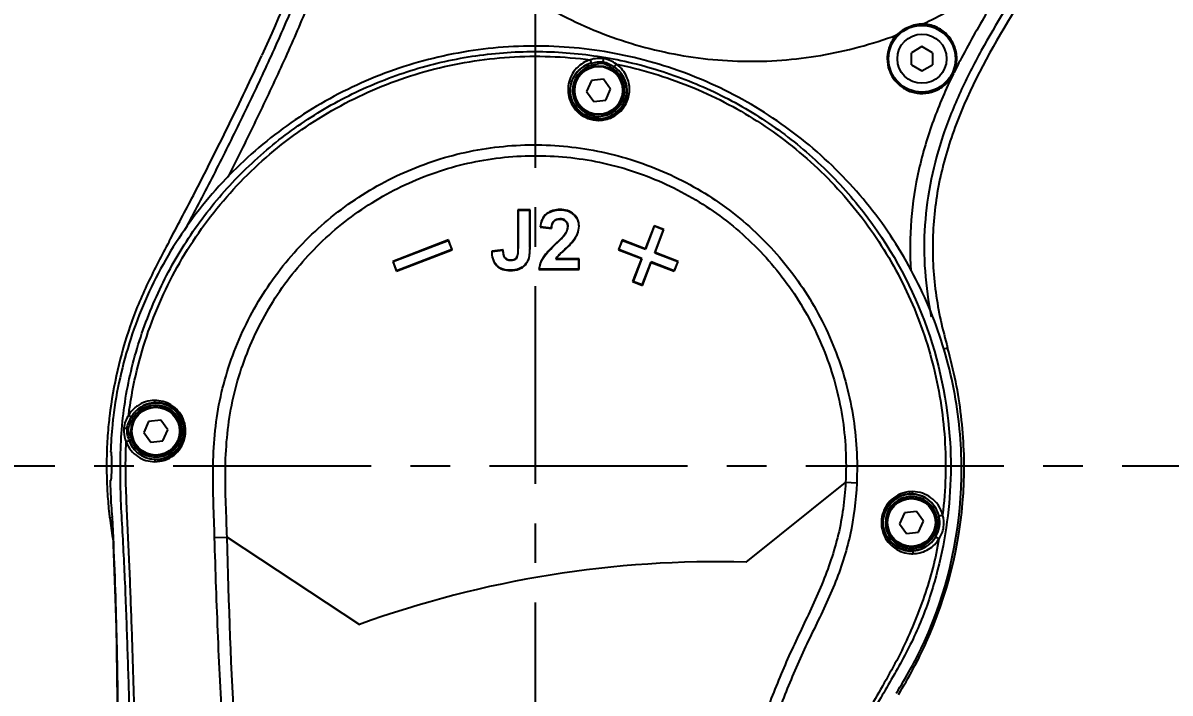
# Model space of a CAD drawing. Header units: millimetres. Extents: x 5828 to 6704, y 123 to 421.
# Drawn here: x 6599.67 to 6610.55, y 336.09 to 342.45 of the extents above; entities that cross this region are included whole.
import ezdxf

# ---------------------------------------------------------------- set-up
doc = ezdxf.new("R2010")
doc.units = ezdxf.units.MM
doc.linetypes.add('CENTER', pattern=[0.6, 0.375, -0.075, 0.075, -0.075])
for name, color, linetype in [('中心线', 7, 'Continuous'), ('外形图', 7, 'Continuous'), ('尺寸标注', 7, 'Continuous'), ('运动范围', 7, 'Continuous')]:
    doc.layers.add(name, color=color, linetype=linetype)
doc.styles.add('微软雅黑', font='msyh.ttc', dxfattribs={"height": 1.5})
doc.dimstyles.new('尺寸标注_1_15比例', dxfattribs={"dimtxt": 1.5, "dimasz": 1.25, "dimexe": 0.5, "dimexo": 0.4, "dimgap": 0.5, "dimtad": 1, "dimdec": 1, "dimlfac": 15, "dimdsep": 46, "dimtxsty": '微软雅黑', "dimcen": 0.09, "dimadec": 0, "dimazin": 0, "dimtp": 0.01, "dimtm": 0.01, "dimtfac": 1, "dimtdec": 1, "dimtofl": 0, "dimtmove": 0, "dimatfit": 3, "dimfxl": 1, "dimtolj": 1, "dimarcsym": 0})

# ---------------------------------------------------------------- blocks, each defined once
blk = doc.blocks.new('*D957')
at = {"layer": 'Defpoints', "color": 0}
for p in [(6604.527, 374.621), (6612.86, 316.241), (6654.467, 316.241)]:
    blk.add_point(p, dxfattribs=at)
at = {"layer": '尺寸标注', "color": 0, "lineweight": -2}
for p, q in [((6604.927, 374.621), (6654.967, 374.621)), ((6654.467, 373.371), (6654.467, 317.491)), ((6613.26, 316.241), (6654.967, 316.241))]:
    blk.add_line(p, q, dxfattribs=at)
at = {"layer": '尺寸标注', "color": 0}
for points in [[(6654.675, 373.371), (6654.259, 373.371), (6654.467, 374.621)], [(6654.259, 317.491), (6654.675, 317.491), (6654.467, 316.241)]]:
    blk.add_solid(points, dxfattribs=at)
at = {"layer": '尺寸标注', "color": 0, "insert": (6653.191, 345.431), "char_height": 1.5, "attachment_point": 5, "rotation": 90, "style": '微软雅黑'}
blk.add_mtext('\\A1;875.7', dxfattribs=at)
blk = doc.blocks.new('*D960')
at = {"layer": 'Defpoints', "color": 0}
for p in [(6596.477, 338.241), (6604.527, 314.074), (6604.527, 305.242)]:
    blk.add_point(p, dxfattribs=at)
at = {"layer": '尺寸标注', "color": 0, "lineweight": -2}
for p, q in [((6596.477, 337.841), (6596.477, 304.742)), ((6604.527, 313.674), (6604.527, 304.742)), ((6597.727, 305.242), (6603.277, 305.242))]:
    blk.add_line(p, q, dxfattribs=at)
at = {"layer": '尺寸标注', "color": 0}
for points in [[(6597.727, 305.45), (6597.727, 305.034), (6596.477, 305.242)], [(6603.277, 305.034), (6603.277, 305.45), (6604.527, 305.242)]]:
    blk.add_solid(points, dxfattribs=at)
at = {"layer": '尺寸标注', "color": 0, "insert": (6600.502, 306.521), "char_height": 1.5, "attachment_point": 5, "style": '微软雅黑'}
blk.add_mtext('\\A1;120.8', dxfattribs=at)
blk = doc.blocks.new('*D961')
at = {"layer": 'Defpoints', "color": 0}
for p in [(6626.715, 338.241), (6604.527, 314.074), (6604.527, 305.242)]:
    blk.add_point(p, dxfattribs=at)
at = {"layer": '尺寸标注', "color": 0, "lineweight": -2}
for p, q in [((6626.715, 337.841), (6626.715, 304.742)), ((6604.527, 313.674), (6604.527, 304.742)), ((6625.465, 305.242), (6605.777, 305.242))]:
    blk.add_line(p, q, dxfattribs=at)
at = {"layer": '尺寸标注', "color": 0}
for points in [[(6605.777, 305.45), (6605.777, 305.034), (6604.527, 305.242)], [(6625.465, 305.034), (6625.465, 305.45), (6626.715, 305.242)]]:
    blk.add_solid(points, dxfattribs=at)
at = {"layer": '尺寸标注', "color": 0, "insert": (6615.621, 306.517), "char_height": 1.5, "attachment_point": 5, "style": '微软雅黑'}
blk.add_mtext('\\A1;332.8', dxfattribs=at)
blk = doc.blocks.new('*D962')
at = {"layer": 'Defpoints', "color": 0}
for p in [(6640.907, 338.241), (6604.527, 314.074), (6640.907, 296.157)]:
    blk.add_point(p, dxfattribs=at)
at = {"layer": '尺寸标注', "color": 0, "lineweight": -2}
for p, q in [((6640.907, 337.841), (6640.907, 295.657)), ((6604.527, 313.674), (6604.527, 295.657)), ((6605.777, 296.157), (6639.657, 296.157))]:
    blk.add_line(p, q, dxfattribs=at)
at = {"layer": '尺寸标注', "color": 0}
for points in [[(6605.777, 296.365), (6605.777, 295.948), (6604.527, 296.157)], [(6639.657, 295.948), (6639.657, 296.365), (6640.907, 296.157)]]:
    blk.add_solid(points, dxfattribs=at)
at = {"layer": '尺寸标注', "color": 0, "insert": (6622.717, 297.42), "char_height": 1.5, "attachment_point": 5, "style": '微软雅黑'}
blk.add_mtext('\\A1;545.7', dxfattribs=at)
blk = doc.blocks.new('*D963')
at = {"layer": 'Defpoints', "color": 0}
for p in [(6568.147, 338.241), (6604.527, 314.074), (6604.527, 296.157)]:
    blk.add_point(p, dxfattribs=at)
at = {"layer": '尺寸标注', "color": 0, "lineweight": -2}
for p, q in [((6568.147, 337.841), (6568.147, 295.657)), ((6604.527, 313.674), (6604.527, 295.657)), ((6569.397, 296.157), (6603.277, 296.157))]:
    blk.add_line(p, q, dxfattribs=at)
at = {"layer": '尺寸标注', "color": 0}
for points in [[(6569.397, 296.365), (6569.397, 295.948), (6568.147, 296.157)], [(6603.277, 295.948), (6603.277, 296.365), (6604.527, 296.157)]]:
    blk.add_solid(points, dxfattribs=at)
at = {"layer": '尺寸标注', "color": 0, "insert": (6586.337, 297.42), "char_height": 1.5, "attachment_point": 5, "style": '微软雅黑'}
blk.add_mtext('\\A1;545.7', dxfattribs=at)

msp = doc.modelspace()

# ---------------------------------------------------------------- linework, layer by layer
at = {"layer": '中心线', "linetype": 'CENTER', "ltscale": 5}
for p, q in [((6604.5266, 314.0742), (6604.5266, 362.7169)), ((6611.9682, 338.2413), (6598.6704, 338.2413))]:
    msp.add_line(p, q, dxfattribs=at)
at = {"layer": '外形图'}
for p, q in [((6608.1933, 342.2226), (6608.094, 342.1653)), ((6608.094, 342.0506), (6608.094, 342.1653)), ((6608.2926, 342.1653), (6608.1933, 342.2226)), ((6608.2926, 342.1653), (6608.2926, 342.0506)), ((6605.0519, 342.0644), (6605.0607, 342.0667)), ((6605.0666, 342.0476), (6605.0618, 342.067)), ((6605.167, 342.0658), (6605.1686, 342.0784)), ((6605.2731, 342.0312), (6605.2668, 342.0236)), ((6605.2731, 342.0312), (6605.2736, 342.0309)), ((6605.2736, 342.0309), (6605.2808, 342.0261)), ((6608.094, 342.0506), (6608.1933, 341.9933)), ((6608.1933, 341.9933), (6608.2926, 342.0506)), ((6605.2668, 342.0236), (6605.2613, 342.0151)), ((6605.0592, 341.9007), (6605.0126, 341.796)), ((6605.1733, 341.9127), (6605.0592, 341.9007)), ((6605.2407, 341.82), (6605.1733, 341.9127)), ((6605.194, 341.7152), (6605.2407, 341.82)), ((6605.0126, 341.796), (6605.08, 341.7032)), ((6605.08, 341.7032), (6605.194, 341.7152)), ((6604.4759, 340.6746), (6604.3619, 340.6746)), ((6604.3619, 340.6746), (6604.3619, 340.3086)), ((6604.3648, 340.6717), (6604.473, 340.6717)), ((6604.3648, 340.6717), (6604.3648, 340.3086)), ((6604.473, 340.3159), (6604.473, 340.6717)), ((6604.4759, 340.3159), (6604.4759, 340.6746)), ((6604.5725, 340.5092), (6604.6807, 340.4984)), ((6604.678, 340.5016), (6604.5757, 340.5118)), ((6605.6523, 340.5228), (6605.5687, 340.3049)), ((6605.654, 340.519), (6605.5704, 340.3012)), ((6605.654, 340.519), (6605.6523, 340.5228)), ((6605.7457, 340.4869), (6605.6523, 340.5228)), ((6605.7419, 340.4852), (6605.654, 340.519)), ((6605.6583, 340.2674), (6605.7419, 340.4852)), ((6605.6621, 340.2691), (6605.7457, 340.4869)), ((6603.7024, 340.3885), (6603.1734, 340.1855)), ((6603.1771, 340.1838), (6603.7007, 340.3848)), ((6603.2092, 340.0921), (6603.7382, 340.2952)), ((6603.7345, 340.2969), (6603.2109, 340.0959)), ((6603.7007, 340.3848), (6603.7024, 340.3885)), ((6603.7007, 340.3848), (6603.7345, 340.2969)), ((6603.7382, 340.2952), (6603.7024, 340.3885)), ((6603.7345, 340.2969), (6603.7382, 340.2952)), ((6604.2212, 340.2954), (6604.1133, 340.2831)), ((6604.1162, 340.2805), (6604.2184, 340.2922)), ((6604.3648, 340.3086), (6604.3619, 340.3086)), ((6605.315, 340.2952), (6605.5329, 340.2116)), ((6605.3509, 340.3885), (6605.3151, 340.2952)), ((6605.3188, 340.2969), (6605.3526, 340.3848)), ((6605.5367, 340.2132), (6605.3188, 340.2969)), ((6605.5687, 340.3049), (6605.3509, 340.3885)), ((6605.3526, 340.3848), (6605.5704, 340.3012)), ((6605.5704, 340.3012), (6605.5687, 340.3049)), ((6603.1771, 340.1838), (6603.1734, 340.1855)), ((6603.1734, 340.1855), (6603.2092, 340.0921)), ((6603.2109, 340.0959), (6603.1771, 340.1838)), ((6604.1162, 340.2805), (6604.1133, 340.2831)), ((6604.2327, 340.2249), (6604.2352, 340.2265)), ((6604.2919, 340.1932), (6604.2919, 340.1961)), ((6604.3482, 340.2161), (6604.3459, 340.2178)), ((6604.7199, 340.2059), (6604.9376, 340.2059)), ((6604.9405, 340.2089), (6604.7248, 340.2089)), ((6604.9376, 340.2059), (6604.9405, 340.2089)), ((6604.9376, 340.1109), (6604.9376, 340.2059)), ((6604.9405, 340.108), (6604.9405, 340.2089)), ((6605.5329, 340.2116), (6605.4493, 339.9937)), ((6605.5367, 340.2132), (6605.453, 339.9954)), ((6605.5367, 340.2132), (6605.5329, 340.2116)), ((6605.6583, 340.2674), (6605.6621, 340.2691)), ((6605.6583, 340.2674), (6605.8762, 340.1838)), ((6605.8799, 340.1855), (6605.6621, 340.2691)), ((6605.8762, 340.1838), (6605.8424, 340.0959)), ((6605.8441, 340.0921), (6605.8799, 340.1855)), ((6603.2109, 340.0959), (6603.2092, 340.0921)), ((6604.161, 340.1471), (6604.1589, 340.1451)), ((6604.288, 340.1012), (6604.288, 340.0983)), ((6604.5598, 340.108), (6604.9405, 340.108)), ((6604.9376, 340.1109), (6604.563, 340.1109)), ((6604.9376, 340.1109), (6604.9405, 340.108)), ((6605.5409, 339.9617), (6605.6246, 340.1795)), ((6605.5426, 339.9579), (6605.6262, 340.1757)), ((6605.6246, 340.1795), (6605.6262, 340.1757)), ((6605.8424, 340.0959), (6605.6246, 340.1795)), ((6605.6262, 340.1757), (6605.8441, 340.0921)), ((6605.453, 339.9954), (6605.4493, 339.9937)), ((6605.4493, 339.9937), (6605.5426, 339.9579)), ((6605.5409, 339.9617), (6605.453, 339.9954)), ((6608.4364, 339.3624), (6608.3982, 339.3519)), ((6600.7154, 338.7027), (6600.6983, 338.7131)), ((6600.8592, 338.6674), (6600.8126, 338.5626)), ((6600.9733, 338.6794), (6600.8592, 338.6674)), ((6601.0407, 338.5866), (6600.9733, 338.6794)), ((6600.668, 338.5979), (6600.6547, 338.5991)), ((6600.8126, 338.5626), (6600.88, 338.4699)), ((6600.994, 338.4819), (6601.0407, 338.5866)), ((6600.6958, 338.4866), (6600.6772, 338.4795)), ((6600.88, 338.4699), (6600.994, 338.4819)), ((6600.5046, 338.3746), (6600.4969, 338.3746)), ((6600.4944, 338.108), (6600.5026, 338.108)), ((6606.5266, 337.3318), (6607.4683, 338.0866)), ((6607.574, 338.0807), (6607.4683, 338.0864)), ((6608.0259, 337.8007), (6607.9793, 337.696)), ((6608.1399, 337.8127), (6608.0259, 337.8007)), ((6608.2073, 337.72), (6608.1399, 337.8127)), ((6600.4889, 337.7575), (6600.4899, 337.7496)), ((6600.4902, 337.7576), (6600.4914, 337.7498)), ((6600.5132, 337.7541), (6600.5132, 337.7545)), ((6600.5133, 337.7532), (6600.5132, 337.7541)), ((6607.9793, 337.696), (6608.0467, 337.6032)), ((6608.1607, 337.6152), (6608.2073, 337.72)), ((6608.3351, 337.7585), (6608.3547, 337.7626)), ((6608.0467, 337.6032), (6608.1607, 337.6152)), ((6608.3275, 337.5798), (6608.31, 337.5894)), ((6601.4849, 337.5645), (6601.6026, 337.5673)), ((6601.6026, 337.5672), (6602.86, 336.7416)), ((6600.5417, 336.9875), (6600.5515, 336.7098)), ((6600.5503, 336.7547), (6600.5514, 336.7208)), ((6600.5509, 336.7548), (6600.5517, 336.7208))]:
    msp.add_line(p, q, dxfattribs=at)
msp.add_lwpolyline([(6600.5132, 337.7547), (6600.5513, 336.7302), (6600.5672, 335.5578), (6600.5613, 334.3094)], dxfattribs=at)
for centre, radius in [((6608.1933, 342.108), 0.3167), ((6608.1933, 342.108), 0.2333), ((6605.1266, 341.808), 0.2333), ((6605.1266, 341.808), 0.2267), ((6600.9266, 338.5746), 0.2333), ((6600.9266, 338.5746), 0.2267), ((6608.0933, 337.708), 0.2333), ((6608.0933, 337.708), 0.2267)]:
    msp.add_circle(centre, radius, dxfattribs=at)
for centre, radius, start, end in [((6608.195, 342.1068), 0.3317, 136.89398, 151.19252), ((6605.1266, 341.808), 0.247, 104.05739, 56.9672), ((6605.1256, 341.8043), 0.2703, 121.64717, 130.48744), ((6605.126, 341.8089), 0.2659, 122.2248, 126.52591), ((6605.1259, 341.8038), 0.2708, 105.6119, 121.64476), ((6605.1273, 341.8066), 0.2685, 106.05861, 122.18797), ((6605.1174, 341.8449), 0.2614, 105.24295, 107.25838), ((6605.1242, 341.8124), 0.2972, 53.18746, 54.94893), ((6614.5796, 338.9762), 6.7826, 152.71004, 153.86937), ((6608.1919, 342.1082), 0.331, 350.67991, 359.95257), ((6605.1266, 341.808), 0.2671, 307.20831, 54.98653), ((6605.126, 341.8048), 0.2709, 302.94054, 311.72509), ((6605.1275, 341.8067), 0.2655, 304.92753, 307.21697), ((6605.128, 341.8243), 0.3008, 269.33178, 270.0555), ((6605.1266, 341.808), 0.267, 270.00191, 304.92372), ((6605.1262, 341.8047), 0.2707, 270.10369, 302.9307), ((6605.0606, 339.5719), 1.1083, 139.24179, 139.46334), ((6604.8705, 339.9598), 0.2885, 120.33427, 121.46034), ((6605.0121, 339.6079), 0.6743, 131.76325, 132.1346), ((6600.9266, 338.5746), 0.267, 200.89391, 148.63955), ((6600.9266, 338.5746), 0.247, 200.87998, 148.658), ((6600.9304, 338.5741), 0.2705, 126.68345, 148.95713), ((6600.9301, 338.5745), 0.27, 90.73139, 126.67555), ((6604.4643, 338.2477), 4.0041, 173.25446, 174.40527), ((6604.5182, 338.2217), 4.0244, 173.1407, 174.10408), ((6604.5064, 338.2438), 4.0463, 174.40898, 177.4396), ((6604.3258, 338.2517), 3.8298, 174.25484, 178.16131), ((6599.7709, 328.9248), 9.7146, 84.78026, 84.95843), ((6604.5402, 338.2421), 4.0802, 177.43621, 181.91447), ((6600.9301, 338.5743), 0.2702, 269.27168, 304.03086), ((6600.9294, 338.5751), 0.2712, 304.06698, 306.47795), ((6604.5382, 338.2421), 4.0782, 181.91626, 183.72065), ((6604.6164, 338.2081), 3.952, 335.64887, 357.45549), ((6604.4442, 338.2173), 4.1245, 357.43464, 357.89018), ((6604.6303, 338.236), 3.9631, 356.37682, 357.05196), ((6604.6286, 338.2361), 3.9648, 357.05194, 357.52578), ((6604.546, 338.2427), 4.086, 183.72088, 186.31355), ((6604.4538, 338.1333), 3.9587, 182.22522, 185.39524), ((6608.0933, 337.708), 0.247, 11.81165, 331.30385), ((6608.0935, 337.7076), 0.2674, 126.01329, 134.90942), ((6608.0903, 337.7082), 0.271, 124.07088, 126.4963), ((6608.0933, 337.708), 0.267, 11.81207, 126.0158), ((6608.0898, 337.7086), 0.2703, 89.26091, 124.03859), ((6608.0898, 337.7086), 0.2703, 28.95075, 89.24947), ((6604.522, 338.2433), 4.0717, 335.74062, 356.3706), ((6604.5466, 338.2427), 4.0866, 186.31337, 186.81937), ((6608.0897, 337.7085), 0.2705, 14.35829, 28.95855), ((6604.5355, 338.2413), 4.0754, 186.92915, 189.63455), ((6608.0927, 337.7093), 0.2674, 11.50442, 14.35911), ((6608.1615, 337.6696), 0.1887, 327.36413, 330.75274), ((6608.1381, 337.6829), 0.2157, 330.72044, 331.43735), ((6608.0898, 337.7084), 0.2703, 270.74849, 305.58135), ((6608.0898, 337.7082), 0.2702, 305.59512, 307.00869), ((6608.094, 337.7072), 0.266, 305.50179, 310.75082), ((6608.0897, 337.7083), 0.2703, 307.01315, 328.66079), ((6608.0919, 337.7092), 0.2689, 310.79939, 328.25192), ((6608.1895, 337.644), 0.1885, 328.32242, 330.78363), ((6608.1252, 337.9505), 0.5392, 266.19278, 268.00701), ((6606.255, 327.3355), 10, 88.44354, 109.8467), ((6604.5175, 338.2452), 4.0765, 327.87048, 335.74154)]:
    msp.add_arc(centre, radius, start, end, dxfattribs=at)
for points, knots in [([(6609.9898, 347.5213), (6610.0238, 347.3441), (6610.0746, 347.0782), (6610.1418, 346.7236), (6610.1913, 346.4574), (6610.2438, 346.1918), (6610.2894, 345.9249), (6610.3145, 345.6549), (6610.3149, 345.2937), (6610.2537, 344.8443), (6610.0334, 344.1544), (6609.591, 343.3617), (6608.991, 342.464), (6608.5576, 341.6657), (6608.3494, 340.9721), (6608.2919, 340.5224), (6608.2951, 340.1611), (6608.3204, 339.8913), (6608.3672, 339.6243), (6608.4134, 339.4497), (6608.4364, 339.3624)], [0, 0, 0, 0, 0.0625231, 0.0937885, 0.1250512, 0.1563165, 0.1875826, 0.218846, 0.2501072, 0.3125745, 0.3750646, 0.49999, 0.6250539, 0.7499644, 0.8124573, 0.8749325, 0.9061973, 0.9374676, 0.9687311, 1, 1, 1, 1]), ([(6602.8496, 344.5051), (6602.7702, 344.1519), (6602.5675, 343.4547), (6602.2341, 342.6118), (6601.9374, 341.9503), (6601.7411, 341.5418), (6601.5804, 341.2168), (6601.4178, 340.8928), (6601.2907, 340.6525), (6601.2061, 340.4923)], [0, 0, 0, 0, 0.2497376, 0.4997998, 0.6248569, 0.7499114, 0.812446, 0.8749785, 1, 1, 1, 1]), ([(6602.7541, 344.4548), (6602.6627, 344.0554), (6602.4193, 343.2703), (6602.102, 342.5141), (6601.933, 342.1409)], [0, 0, 0, 0, 0.499959, 1, 1, 1, 1]), ([(6602.9798, 344.4598), (6603.0279, 344.3454), (6603.1371, 344.1217), (6603.3948, 343.6962), (6603.7927, 343.2134), (6604.3708, 342.7358), (6605.0292, 342.3762), (6605.744, 342.1488), (6606.4888, 342.0601), (6607.1126, 342.1074), (6607.5988, 342.2143), (6607.8366, 342.2892), (6607.9528, 342.3335)], [0, 0, 0, 0, 0.0623858, 0.1249386, 0.2499267, 0.3749155, 0.4999018, 0.6248892, 0.7498803, 0.8748723, 0.9374372, 1, 1, 1, 1]), ([(6601.614, 340.9858), (6601.6981, 341.1523), (6601.8629, 341.487), (6602.1029, 341.9925), (6602.33, 342.5039), (6602.4694, 342.85), (6602.5355, 343.0244)], [0, 0, 0, 0, 0.2500005, 0.5000078, 0.7499954, 1, 1, 1, 1]), ([(6608.2016, 342.4376), (6608.2814, 342.4761), (6608.4402, 342.5552), (6608.6705, 342.6886), (6608.8895, 342.84), (6609.0284, 342.9502), (6609.0969, 343.0065)], [0, 0, 0, 0, 0.250023, 0.4999982, 0.7499882, 1, 1, 1, 1]), ([(6609.2094, 342.935), (6609.0527, 342.6885), (6608.8188, 342.3175), (6608.5518, 341.7972), (6608.3877, 341.39), (6608.271, 340.9664), (6608.2108, 340.5309), (6608.2116, 340.0912), (6608.253, 339.801), (6608.2817, 339.6578)], [0, 0, 0, 0, 0.2499124, 0.3749224, 0.4999387, 0.6249582, 0.7499809, 0.8750048, 1, 1, 1, 1]), ([(6609.0969, 343.0065), (6609.0005, 342.8565), (6608.8111, 342.5542), (6608.6337, 342.2445), (6608.5519, 342.086)], [0, 0, 0, 0, 0.5000233, 1, 1, 1, 1]), ([(6608.2016, 342.4376), (6608.1786, 342.4374), (6608.1327, 342.4315), (6608.0448, 342.4043), (6607.986, 342.3649), (6607.9528, 342.3335)], [0, 0, 0, 0, 0.2503486, 0.5011252, 1, 1, 1, 1]), ([(6608.523, 342.108), (6608.523, 342.1502), (6608.5064, 342.2355), (6608.4352, 342.3439), (6608.3286, 342.4177), (6608.2438, 342.4365), (6608.2016, 342.4376)], [0, 0, 0, 0, 0.2500343, 0.5000004, 0.7499631, 1, 1, 1, 1]), ([(6608.5659, 338.0654), (6608.5752, 338.3213), (6608.5441, 338.8361), (6608.3505, 339.5839), (6608.0178, 340.2814), (6607.5586, 340.9028), (6606.9897, 341.4256), (6606.3323, 341.8315), (6605.6101, 342.1061), (6604.8491, 342.2398), (6604.0766, 342.2282), (6603.3201, 342.0709), (6602.6071, 341.7733), (6601.9632, 341.3462), (6601.4121, 340.8046), (6600.9738, 340.1684), (6600.7169, 339.5773), (6600.5818, 339.0826), (6600.5379, 338.8295), (6600.5226, 338.7023)], [0, 0, 0, 0, 0.0624902, 0.1249849, 0.1874803, 0.2499768, 0.3124729, 0.3749698, 0.4374675, 0.4999653, 0.5624626, 0.6249594, 0.6874564, 0.7499503, 0.8124459, 0.8749417, 0.9374349, 0.968718, 1, 1, 1, 1]), ([(6600.8167, 331.2116), (6600.8015, 331.6072), (6600.7735, 332.4003), (6600.7463, 333.3926), (6600.7266, 334.1883), (6600.7119, 334.7853), (6600.696, 335.3823), (6600.6774, 335.9792), (6600.6607, 336.4766), (6600.6471, 336.8746), (6600.6354, 337.1729), (6600.6207, 337.4712), (6600.6028, 337.7693), (6600.59, 338.0678), (6600.59, 338.3667), (6600.6082, 338.6653), (6600.6631, 339.0603), (6600.7947, 339.5428), (6601.0337, 340.0925), (6601.3546, 340.5991), (6601.7479, 341.0516), (6602.2053, 341.4394), (6602.716, 341.7535), (6603.2683, 341.9868), (6603.8497, 342.1337), (6604.4466, 342.1908), (6605.0452, 342.1571), (6605.632, 342.0335), (6606.1934, 341.8229), (6606.7165, 341.5298), (6607.1893, 341.161), (6607.7371, 340.5808), (6608.2466, 339.7097), (6608.4263, 338.9216), (6608.4553, 338.5256)], [0, 0, 0, 0, 0.0621763, 0.124663, 0.1559269, 0.1871953, 0.218465, 0.2497352, 0.2810067, 0.296643, 0.3122788, 0.3279138, 0.343549, 0.3591853, 0.374837, 0.3904889, 0.4061292, 0.4374145, 0.4686903, 0.4999627, 0.5312362, 0.5625103, 0.5937859, 0.6250611, 0.6563361, 0.6876109, 0.7188858, 0.7501608, 0.7814358, 0.8127108, 0.8439857, 0.8752607, 0.9376301, 1, 1, 1, 1]), ([(6600.6697, 338.7258), (6600.7016, 338.9794), (6600.8168, 339.4815), (6601.1323, 340.1854), (6601.5801, 340.8141), (6602.1422, 341.3429), (6602.797, 341.7513), (6603.5192, 342.0236), (6604.2805, 342.1488), (6604.7953, 342.1309), (6605.0487, 342.0971)], [0, 0, 0, 0, 0.125002, 0.2499946, 0.3749957, 0.4999963, 0.6249973, 0.7499998, 0.8749948, 1, 1, 1, 1]), ([(6601.0527, 340.3727), (6601.0913, 340.4457), (6601.169, 340.5914), (6601.3591, 340.9569), (6601.6184, 341.4708), (6601.8307, 341.9159), (6601.9326, 342.14)], [0, 0, 0, 0, 0.1254601, 0.2507954, 0.6259849, 1, 1, 1, 1]), ([(6604.948, 342.0458), (6604.9258, 342.0282), (6604.8867, 341.9869), (6604.836, 341.887), (6604.8279, 341.7362), (6604.9126, 341.6019), (6605.0235, 341.5365), (6605.0908, 341.524), (6605.1245, 341.5236)], [0, 0, 0, 0, 0.1193591, 0.2350801, 0.4666715, 0.7191938, 0.8579513, 1, 1, 1, 1]), ([(6605.0398, 342.0945), (6605.0313, 342.0918), (6604.9986, 342.0798), (6604.9683, 342.0617), (6604.948, 342.0458)], [0, 0, 0, 0, 0.2583422, 1, 1, 1, 1]), ([(6605.0527, 342.0862), (6605.0524, 342.0872), (6605.0512, 342.0908), (6605.0496, 342.0944), (6605.0482, 342.0968)], [0, 0, 0, 0, 0.2669024, 1, 1, 1, 1]), ([(6605.1732, 342.1087), (6605.152, 342.1119), (6605.1095, 342.1132), (6605.0681, 342.1038), (6605.0488, 342.097)], [0, 0, 0, 0, 0.512268, 1, 1, 1, 1]), ([(6605.0519, 342.0644), (6605.0544, 342.0651), (6605.0556, 342.0751), (6605.0541, 342.0815), (6605.0527, 342.0862)], [0, 0, 0, 0, 0.3463196, 1, 1, 1, 1]), ([(6605.0618, 342.067), (6605.0792, 342.0713), (6605.1056, 342.0766), (6605.1414, 342.0803), (6605.1597, 342.08), (6605.1686, 342.0784)], [0, 0, 0, 0, 0.4972085, 0.7479516, 1, 1, 1, 1]), ([(6605.0666, 342.0476), (6605.0832, 342.0517), (6605.108, 342.0581), (6605.1413, 342.0654), (6605.1586, 342.0669), (6605.167, 342.0658)], [0, 0, 0, 0, 0.4995727, 0.7501371, 1, 1, 1, 1]), ([(6605.167, 342.0658), (6605.1848, 342.0636), (6605.2168, 342.0442), (6605.2463, 342.0248), (6605.2613, 342.0151)], [0, 0, 0, 0, 0.4992026, 1, 1, 1, 1]), ([(6605.1686, 342.0784), (6605.1691, 342.0811), (6605.1707, 342.0911), (6605.1724, 342.1012), (6605.1731, 342.1087)], [0, 0, 0, 0, 0.2593935, 1, 1, 1, 1]), ([(6605.1686, 342.0784), (6605.1782, 342.0774), (6605.1968, 342.0721), (6605.2316, 342.0565), (6605.2563, 342.0421), (6605.2722, 342.0318)], [0, 0, 0, 0, 0.2522269, 0.5031002, 1, 1, 1, 1]), ([(6605.2949, 342.0556), (6605.2779, 342.0691), (6605.2393, 342.0927), (6605.1959, 342.1052), (6605.1732, 342.1087)], [0, 0, 0, 0, 0.486555, 1, 1, 1, 1]), ([(6605.2811, 342.0259), (6605.2788, 342.027), (6605.2805, 342.0376), (6605.2842, 342.0429), (6605.2872, 342.0471)], [0, 0, 0, 0, 0.3349498, 1, 1, 1, 1]), ([(6605.2872, 342.0471), (6605.2878, 342.0479), (6605.2901, 342.0509), (6605.2927, 342.0538), (6605.2949, 342.0556)], [0, 0, 0, 0, 0.2670198, 1, 1, 1, 1]), ([(6605.2949, 342.0557), (6605.5316, 342.0082), (6605.9974, 341.8689), (6606.644, 341.5338), (6607.2179, 341.0852), (6607.6982, 340.5374), (6608.0682, 339.9098), (6608.3153, 339.2245), (6608.4311, 338.5055), (6608.4178, 338.0195), (6608.3886, 337.7798)], [0, 0, 0, 0, 0.1250044, 0.2500004, 0.375002, 0.5000004, 0.6249994, 0.7500014, 0.874996, 1, 1, 1, 1]), ([(6605.2963, 341.5777), (6605.3344, 341.6047), (6605.397, 341.6763), (6605.429, 341.8115), (6605.4011, 341.9481), (6605.3402, 342.0219), (6605.3023, 342.0503)], [0, 0, 0, 0, 0.2572716, 0.4985843, 0.7396353, 1, 1, 1, 1]), ([(6607.8636, 342.108), (6607.8636, 342.0712), (6607.8761, 341.9971), (6607.9305, 341.8988), (6608.0142, 341.8238), (6608.1179, 341.7806), (6608.2301, 341.7741), (6608.3382, 341.8048), (6608.4299, 341.8696), (6608.4739, 341.9304), (6608.4902, 341.9634)], [0, 0, 0, 0, 0.1250144, 0.2500011, 0.375002, 0.4999977, 0.6249899, 0.7499973, 0.8749776, 1, 1, 1, 1]), ([(6604.9502, 342.0099), (6604.9121, 341.9774), (6604.8533, 341.8888), (6604.8513, 341.7547), (6604.8944, 341.6565), (6604.9525, 341.5905), (6605.0328, 341.5448), (6605.0953, 341.5339), (6605.1266, 341.534)], [0, 0, 0, 0, 0.2296789, 0.4593661, 0.5833893, 0.7156988, 0.8560338, 1, 1, 1, 1]), ([(6605.1266, 341.541), (6605.0989, 341.541), (6605.043, 341.5498), (6604.9676, 341.5881), (6604.9076, 341.6477), (6604.8689, 341.723), (6604.8552, 341.8065), (6604.868, 341.8902), (6604.9058, 341.9658), (6604.9455, 342.0061), (6604.9678, 342.0226)], [0, 0, 0, 0, 0.1250136, 0.2500122, 0.3750258, 0.5000346, 0.6250423, 0.7500439, 0.8750449, 1, 1, 1, 1]), ([(6605.3063, 341.6026), (6605.337, 341.63), (6605.3849, 341.698), (6605.4049, 341.819), (6605.3719, 341.9388), (6605.3149, 342.0025), (6605.2798, 342.0267)], [0, 0, 0, 0, 0.2541376, 0.4939561, 0.7365161, 1, 1, 1, 1]), ([(6608.4913, 341.9658), (6608.4203, 341.8209), (6608.2926, 341.5239), (6608.1531, 341.0591), (6608.0792, 340.5792), (6608.077, 340.2551), (6608.088, 340.0942)], [0, 0, 0, 0, 0.250006, 0.4999767, 0.7499514, 1, 1, 1, 1]), ([(6605.1266, 341.534), (6605.1269, 341.5339), (6605.1273, 341.5327), (6605.128, 341.5296), (6605.1282, 341.5262), (6605.1284, 341.5237)], [0, 0, 0, 0, 0.0878369, 0.2902268, 1, 1, 1, 1]), ([(6605.1283, 341.5236), (6605.1437, 341.5231), (6605.2032, 341.5279), (6605.2604, 341.5522), (6605.2963, 341.5777)], [0, 0, 0, 0, 0.2593034, 1, 1, 1, 1]), ([(6601.4849, 337.5645), (6601.4795, 337.7814), (6601.4613, 338.1068), (6601.4815, 338.5409), (6601.5276, 338.8639), (6601.6116, 339.1793), (6601.7675, 339.5848), (6601.9856, 339.9644), (6602.2608, 340.3007), (6602.5713, 340.6047), (6602.9279, 340.8583), (6603.3172, 341.0513), (6603.7253, 341.2007), (6604.2621, 341.3033), (6604.9171, 341.2884), (6605.5541, 341.1348), (6606.1448, 340.8514), (6606.662, 340.449), (6607.0815, 339.9457), (6607.3858, 339.3654), (6607.56, 338.7339), (6607.5846, 338.2972), (6607.574, 338.0807)], [0, 0, 0, 0, 0.0625208, 0.0938151, 0.1250928, 0.1563734, 0.1876687, 0.2501402, 0.2814189, 0.3126996, 0.3751756, 0.4064571, 0.4377354, 0.5002091, 0.5626819, 0.6251556, 0.6876305, 0.7501017, 0.812575, 0.8750486, 0.9375216, 1, 1, 1, 1]), ([(6601.6026, 337.5672), (6601.597, 337.7768), (6601.572, 338.1957), (6601.6228, 338.8271), (6601.818, 339.4306), (6602.0782, 339.8902), (6602.3424, 340.2171), (6602.5663, 340.4394), (6602.8125, 340.6366), (6603.1654, 340.8647), (6603.6498, 341.0766), (6604.2714, 341.1988), (6604.905, 341.1874), (6605.5215, 341.0408), (6606.0932, 340.7677), (6606.5936, 340.3787), (6606.9988, 339.8915), (6607.2921, 339.3298), (6607.4586, 338.7184), (6607.4795, 338.296), (6607.4683, 338.0866)], [0, 0, 0, 0, 0.0625276, 0.1250469, 0.1875367, 0.250022, 0.2813098, 0.3125929, 0.3438815, 0.375168, 0.4376466, 0.5001295, 0.5626106, 0.6250948, 0.6875779, 0.7500589, 0.8125428, 0.8750272, 0.9375109, 1, 1, 1, 1]), ([(6604.6333, 340.6378), (6604.6141, 340.6231), (6604.5847, 340.5815), (6604.575, 340.5333), (6604.5725, 340.5092)], [0, 0, 0, 0, 0.4986168, 1, 1, 1, 1]), ([(6604.5757, 340.5118), (6604.5784, 340.5351), (6604.5881, 340.5813), (6604.6166, 340.6213), (6604.6351, 340.6355)], [0, 0, 0, 0, 0.5013815, 1, 1, 1, 1]), ([(6604.7608, 340.677), (6604.7382, 340.677), (6604.6928, 340.6719), (6604.6512, 340.6515), (6604.6333, 340.6378)], [0, 0, 0, 0, 0.5005128, 1, 1, 1, 1]), ([(6604.6351, 340.6355), (6604.6527, 340.649), (6604.6937, 340.6691), (6604.7385, 340.674), (6604.7608, 340.674)], [0, 0, 0, 0, 0.4994856, 1, 1, 1, 1]), ([(6604.8925, 340.6316), (6604.8753, 340.6479), (6604.8323, 340.6718), (6604.7845, 340.677), (6604.7608, 340.677)], [0, 0, 0, 0, 0.4990426, 1, 1, 1, 1]), ([(6604.7608, 340.674), (6604.7841, 340.674), (6604.8311, 340.669), (6604.8736, 340.6455), (6604.8905, 340.6295)], [0, 0, 0, 0, 0.5010047, 1, 1, 1, 1]), ([(6604.8905, 340.6295), (6604.9053, 340.6155), (6604.9303, 340.5813), (6604.9376, 340.5397), (6604.9376, 340.5192)], [0, 0, 0, 0, 0.4999191, 1, 1, 1, 1]), ([(6604.9405, 340.5192), (6604.9405, 340.5401), (6604.9331, 340.5825), (6604.9076, 340.6173), (6604.8925, 340.6316)], [0, 0, 0, 0, 0.500057, 1, 1, 1, 1]), ([(6604.678, 340.5016), (6604.6794, 340.5195), (6604.6837, 340.5442), (6604.6976, 340.5641), (6604.7018, 340.5684)], [0, 0, 0, 0, 0.7487988, 1, 1, 1, 1]), ([(6604.6807, 340.4984), (6604.6819, 340.5165), (6604.6857, 340.5417), (6604.6997, 340.562), (6604.7039, 340.5664)], [0, 0, 0, 0, 0.7488113, 1, 1, 1, 1]), ([(6604.7018, 340.5684), (6604.709, 340.5758), (6604.727, 340.5871), (6604.7478, 340.5898), (6604.7581, 340.5898)], [0, 0, 0, 0, 0.499228, 1, 1, 1, 1]), ([(6604.7039, 340.5664), (6604.7108, 340.5735), (6604.7282, 340.5843), (6604.7482, 340.5869), (6604.7581, 340.5869)], [0, 0, 0, 0, 0.4992005, 1, 1, 1, 1]), ([(6604.8138, 340.5692), (6604.8067, 340.5764), (6604.7887, 340.5874), (6604.7682, 340.5898), (6604.7581, 340.5898)], [0, 0, 0, 0, 0.4991431, 1, 1, 1, 1]), ([(6604.7581, 340.5869), (6604.7678, 340.5869), (6604.7875, 340.5846), (6604.8049, 340.5741), (6604.8118, 340.5672)], [0, 0, 0, 0, 0.5008955, 1, 1, 1, 1]), ([(6604.8315, 340.5115), (6604.8315, 340.5056), (6604.8292, 340.482), (6604.8187, 340.4599), (6604.8089, 340.4452)], [0, 0, 0, 0, 0.2511218, 1, 1, 1, 1]), ([(6604.8113, 340.4436), (6604.8213, 340.4586), (6604.8321, 340.4813), (6604.8344, 340.5055), (6604.8344, 340.5115)], [0, 0, 0, 0, 0.7488811, 1, 1, 1, 1]), ([(6604.8118, 340.5672), (6604.8189, 340.5601), (6604.8293, 340.5419), (6604.8315, 340.5216), (6604.8315, 340.5115)], [0, 0, 0, 0, 0.4989569, 1, 1, 1, 1]), ([(6604.8138, 340.5692), (6604.8212, 340.5619), (6604.8321, 340.543), (6604.8344, 340.522), (6604.8344, 340.5115)], [0, 0, 0, 0, 0.4990147, 1, 1, 1, 1]), ([(6604.8089, 340.4452), (6604.8029, 340.4362), (6604.7883, 340.4202), (6604.7582, 340.3893), (6604.7346, 340.3671), (6604.7188, 340.3524)], [0, 0, 0, 0, 0.2498983, 0.4999278, 1, 1, 1, 1]), ([(6604.7208, 340.3503), (6604.7367, 340.3651), (6604.7603, 340.3875), (6604.7908, 340.4183), (6604.8052, 340.4346), (6604.8113, 340.4436)], [0, 0, 0, 0, 0.4998104, 0.750092, 1, 1, 1, 1]), ([(6601.0525, 340.3724), (6601.0181, 340.3077), (6600.9496, 340.178), (6600.8505, 339.9816), (6600.76, 339.7809), (6600.6566, 339.5063), (6600.5559, 339.1531), (6600.5052, 338.8636), (6600.488, 338.718)], [0, 0, 0, 0, 0.1249867, 0.2500324, 0.3750311, 0.5000684, 0.7500246, 1, 1, 1, 1]), ([(6604.2184, 340.2922), (6604.2189, 340.2807), (6604.2208, 340.2578), (6604.2267, 340.2347), (6604.2327, 340.2249)], [0, 0, 0, 0, 0.5006226, 1, 1, 1, 1]), ([(6604.2352, 340.2265), (6604.229, 340.2365), (6604.2234, 340.2603), (6604.2216, 340.2836), (6604.2212, 340.2954)], [0, 0, 0, 0, 0.4993586, 1, 1, 1, 1]), ([(6604.3619, 340.3086), (6604.3619, 340.2931), (6604.361, 340.2696), (6604.3558, 340.2391), (6604.3504, 340.2241), (6604.3459, 340.2178)], [0, 0, 0, 0, 0.5004488, 0.7506729, 1, 1, 1, 1]), ([(6604.3482, 340.2161), (6604.3529, 340.2225), (6604.3586, 340.2378), (6604.3639, 340.2689), (6604.3648, 340.2928), (6604.3648, 340.3086)], [0, 0, 0, 0, 0.2498749, 0.5007196, 1, 1, 1, 1]), ([(6604.473, 340.3159), (6604.473, 340.2979), (6604.4717, 340.2618), (6604.4662, 340.2258), (6604.4606, 340.2087)], [0, 0, 0, 0, 0.5002097, 1, 1, 1, 1]), ([(6604.4633, 340.2078), (6604.469, 340.225), (6604.4746, 340.2614), (6604.4759, 340.2977), (6604.4759, 340.3159)], [0, 0, 0, 0, 0.4997978, 1, 1, 1, 1]), ([(6604.7188, 340.3524), (6604.6965, 340.3316), (6604.6636, 340.2996), (6604.623, 340.2539), (6604.6047, 340.2293), (6604.5967, 340.2163)], [0, 0, 0, 0, 0.4999988, 0.7500071, 1, 1, 1, 1]), ([(6604.5992, 340.2148), (6604.615, 340.2407), (6604.6552, 340.2871), (6604.6986, 340.3296), (6604.7208, 340.3503)], [0, 0, 0, 0, 0.4998439, 1, 1, 1, 1]), ([(6604.8102, 340.3038), (6604.7991, 340.2935), (6604.777, 340.2728), (6604.7549, 340.2521), (6604.7448, 340.2409)], [0, 0, 0, 0, 0.5000312, 1, 1, 1, 1]), ([(6604.747, 340.2389), (6604.7552, 340.248), (6604.7771, 340.2688), (6604.7991, 340.2895), (6604.8122, 340.3016)], [0, 0, 0, 0, 0.4067188, 1, 1, 1, 1]), ([(6604.8811, 340.3756), (6604.8707, 340.3624), (6604.847, 340.3383), (6604.8226, 340.3152), (6604.8102, 340.3038)], [0, 0, 0, 0, 0.4999457, 1, 1, 1, 1]), ([(6604.8122, 340.3016), (6604.8246, 340.3131), (6604.8492, 340.3363), (6604.873, 340.3605), (6604.8834, 340.3739)], [0, 0, 0, 0, 0.5000693, 1, 1, 1, 1]), ([(6604.1133, 340.2831), (6604.1133, 340.2583), (6604.1179, 340.2086), (6604.1418, 340.1628), (6604.1589, 340.1451)], [0, 0, 0, 0, 0.5011912, 1, 1, 1, 1]), ([(6604.161, 340.1471), (6604.1445, 340.1643), (6604.1213, 340.2085), (6604.1164, 340.2565), (6604.1162, 340.2805)], [0, 0, 0, 0, 0.4987852, 1, 1, 1, 1]), ([(6604.2919, 340.1932), (6604.2803, 340.1932), (6604.2562, 340.1975), (6604.2388, 340.2151), (6604.2327, 340.2249)], [0, 0, 0, 0, 0.5004389, 1, 1, 1, 1]), ([(6604.2919, 340.1961), (6604.2807, 340.1961), (6604.2577, 340.2002), (6604.2411, 340.217), (6604.2352, 340.2265)], [0, 0, 0, 0, 0.5005815, 1, 1, 1, 1]), ([(6604.3459, 340.2178), (6604.34, 340.2098), (6604.3222, 340.1978), (6604.3019, 340.1961), (6604.2919, 340.1961)], [0, 0, 0, 0, 0.4978242, 1, 1, 1, 1]), ([(6604.3482, 340.2161), (6604.3421, 340.2077), (6604.3236, 340.1951), (6604.3024, 340.1932), (6604.2919, 340.1932)], [0, 0, 0, 0, 0.4978796, 1, 1, 1, 1]), ([(6604.4606, 340.2087), (6604.4554, 340.193), (6604.44, 340.1628), (6604.4151, 340.14), (6604.4015, 340.1306)], [0, 0, 0, 0, 0.4999413, 1, 1, 1, 1]), ([(6604.4031, 340.1282), (6604.417, 340.1377), (6604.4423, 340.1611), (6604.458, 340.1918), (6604.4633, 340.2078)], [0, 0, 0, 0, 0.5000698, 1, 1, 1, 1]), ([(6604.1589, 340.1451), (6604.1751, 340.1283), (6604.2173, 340.1033), (6604.2646, 340.0983), (6604.288, 340.0983)], [0, 0, 0, 0, 0.4988464, 1, 1, 1, 1]), ([(6604.288, 340.1012), (6604.265, 340.1012), (6604.2185, 340.1061), (6604.1769, 340.1306), (6604.161, 340.1471)], [0, 0, 0, 0, 0.5012496, 1, 1, 1, 1]), ([(6604.4015, 340.1306), (6604.3933, 340.1249), (6604.3583, 340.1062), (6604.3176, 340.1012), (6604.288, 340.1012)], [0, 0, 0, 0, 0.2510476, 1, 1, 1, 1]), ([(6604.288, 340.0983), (6604.318, 340.0983), (6604.3593, 340.1034), (6604.3949, 340.1225), (6604.4031, 340.1282)], [0, 0, 0, 0, 0.748936, 1, 1, 1, 1]), ([(6608.5897, 338.0649), (6608.5944, 338.1741), (6608.5947, 338.393), (6608.5687, 338.7202), (6608.5184, 339.0447), (6608.4647, 339.2568), (6608.4358, 339.3622)], [0, 0, 0, 0, 0.2499958, 0.5000069, 0.7499931, 1, 1, 1, 1]), ([(6600.7511, 338.8131), (6600.7431, 338.8075), (6600.7117, 338.783), (6600.6846, 338.7521), (6600.6697, 338.7258)], [0, 0, 0, 0, 0.2429476, 1, 1, 1, 1]), ([(6600.9153, 338.8665), (6600.8867, 338.8652), (6600.8281, 338.8574), (6600.7752, 338.8302), (6600.7511, 338.8131)], [0, 0, 0, 0, 0.4915401, 1, 1, 1, 1]), ([(6600.9266, 338.8445), (6600.925, 338.8445), (6600.9202, 338.8468), (6600.916, 338.8551), (6600.9152, 338.8624), (6600.9154, 338.8664)], [0, 0, 0, 0, 0.1834132, 0.5477916, 1, 1, 1, 1]), ([(6601.1002, 338.3478), (6601.1239, 338.3667), (6601.1669, 338.4132), (6601.206, 338.5014), (6601.2144, 338.5992), (6601.1908, 338.6925), (6601.1412, 338.7701), (6601.0742, 338.8262), (6600.997, 338.8602), (6600.9422, 338.8658), (6600.9153, 338.8665)], [0, 0, 0, 0, 0.1262908, 0.2593302, 0.3951546, 0.5278979, 0.6538406, 0.7731067, 0.8875222, 1, 1, 1, 1]), ([(6601.0906, 338.357), (6601.1134, 338.3739), (6601.1553, 338.4164), (6601.1949, 338.4986), (6601.205, 338.5914), (6601.1838, 338.6804), (6601.1375, 338.7541), (6601.0747, 338.8071), (6601.0028, 338.8383), (6600.9517, 338.8448), (6600.9266, 338.8445)], [0, 0, 0, 0, 0.125629, 0.2592193, 0.3966526, 0.5306998, 0.6570168, 0.7755811, 0.8889866, 1, 1, 1, 1]), ([(6600.6698, 338.726), (6600.6575, 338.7081), (6600.6365, 338.6683), (6600.6266, 338.6244), (6600.6246, 338.6018)], [0, 0, 0, 0, 0.4902725, 1, 1, 1, 1]), ([(6600.6547, 338.5991), (6600.656, 338.6196), (6600.6691, 338.6593), (6600.6878, 338.6957), (6600.6983, 338.7131)], [0, 0, 0, 0, 0.501591, 1, 1, 1, 1]), ([(6600.668, 338.5979), (6600.6697, 338.6172), (6600.6864, 338.6535), (6600.7056, 338.6866), (6600.7157, 338.7031)], [0, 0, 0, 0, 0.4992541, 1, 1, 1, 1]), ([(6600.6984, 338.7131), (6600.6976, 338.712), (6600.6925, 338.7119), (6600.6829, 338.7154), (6600.6742, 338.7205), (6600.6692, 338.725)], [0, 0, 0, 0, 0.1296658, 0.3755154, 1, 1, 1, 1]), ([(6600.6246, 338.6018), (6600.6235, 338.5905), (6600.6224, 338.5465), (6600.6331, 338.5024), (6600.6464, 338.4727)], [0, 0, 0, 0, 0.2592785, 1, 1, 1, 1]), ([(6600.6772, 338.4795), (6600.67, 338.4985), (6600.6582, 338.5375), (6600.6524, 338.5788), (6600.6547, 338.5991)], [0, 0, 0, 0, 0.4983698, 1, 1, 1, 1]), ([(6600.6958, 338.4866), (6600.689, 338.5046), (6600.6761, 338.5404), (6600.6664, 338.5788), (6600.668, 338.5979)], [0, 0, 0, 0, 0.5007315, 1, 1, 1, 1]), ([(6600.7715, 334.086), (6600.7627, 334.4516), (6600.7503, 335), (6600.7307, 335.7312), (6600.7139, 336.2796), (6600.6962, 336.8279), (6600.678, 337.2848), (6600.6617, 337.6502), (6600.6441, 338.0154), (6600.637, 338.2901), (6600.6465, 338.4727)], [0, 0, 0, 0, 0.2499793, 0.374982, 0.4999885, 0.6249964, 0.7500057, 0.8125112, 0.8750131, 1, 1, 1, 1]), ([(6600.6773, 338.4792), (6600.6767, 338.4805), (6600.6718, 338.4814), (6600.6617, 338.4797), (6600.6522, 338.4763), (6600.6464, 338.4727)], [0, 0, 0, 0, 0.1294323, 0.3750429, 1, 1, 1, 1]), ([(6600.6465, 338.4727), (6600.6576, 338.4437), (6600.6877, 338.3901), (6600.7543, 338.3305), (6600.8318, 338.2927), (6600.8878, 338.2858), (6600.9154, 338.2843)], [0, 0, 0, 0, 0.2677129, 0.5197444, 0.7615037, 1, 1, 1, 1]), ([(6600.9266, 338.3041), (6600.9011, 338.3045), (6600.8495, 338.3125), (6600.7775, 338.3466), (6600.7159, 338.4025), (6600.6874, 338.4522), (6600.6772, 338.4794)], [0, 0, 0, 0, 0.2370065, 0.4781864, 0.7301704, 1, 1, 1, 1]), ([(6608.4553, 338.5256), (6608.4667, 338.3712), (6608.4711, 338.0608), (6608.422, 337.5978), (6608.32, 337.1438), (6608.1926, 336.777), (6608.0582, 336.4979), (6607.9461, 336.2946), (6607.8299, 336.0934), (6607.6774, 335.8241), (6607.4993, 335.4801), (6607.3273, 335.0481), (6607.189, 334.6044), (6607.0818, 334.1522), (6607.005, 333.6941), (6606.9398, 333.0791), (6606.9201, 332.3083), (6606.9567, 331.6938), (6606.9846, 331.3887)], [0, 0, 0, 0, 0.0626193, 0.1252128, 0.187867, 0.2504884, 0.2817481, 0.3130438, 0.3443781, 0.3756991, 0.4382509, 0.5008586, 0.5634958, 0.6260893, 0.688671, 0.751237, 0.8760829, 1, 1, 1, 1]), ([(6600.5026, 338.108), (6600.5035, 338.108), (6600.5043, 338.1129), (6600.5056, 338.1191), (6600.5065, 338.132), (6600.5074, 338.1481), (6600.5082, 338.1682), (6600.509, 338.1996), (6600.5094, 338.2413), (6600.5094, 338.283), (6600.5091, 338.3144), (6600.5086, 338.3345), (6600.5079, 338.3505), (6600.5073, 338.3635), (6600.5061, 338.3696), (6600.5055, 338.3746), (6600.5046, 338.3746)], [0, 0, 0, 0, 0.0108638, 0.03956, 0.0857668, 0.1477897, 0.2233348, 0.3095076, 0.5002518, 0.6909665, 0.7771113, 0.8526055, 0.9145761, 0.9607031, 0.9892991, 1, 1, 1, 1]), ([(6600.9154, 338.2843), (6600.9477, 338.2851), (6601.0145, 338.2934), (6601.0738, 338.3268), (6601.1002, 338.3478)], [0, 0, 0, 0, 0.488792, 1, 1, 1, 1]), ([(6600.9266, 338.3041), (6600.9251, 338.3041), (6600.9207, 338.3022), (6600.9165, 338.2947), (6600.9154, 338.288), (6600.9153, 338.2843)], [0, 0, 0, 0, 0.1851586, 0.5465327, 1, 1, 1, 1]), ([(6600.4932, 338.1079), (6600.4945, 338.0881), (6600.4954, 338.0452), (6600.4971, 338.0025), (6600.4982, 337.9796)], [0, 0, 0, 0, 0.4648942, 1, 1, 1, 1]), ([(6607.4683, 338.0866), (6607.46, 337.9208), (6607.4154, 337.5893), (6607.2787, 337.1955), (6607.1437, 336.8923), (6607.0363, 336.6676), (6606.9305, 336.4423), (6606.8327, 336.2134), (6606.741, 335.9819), (6606.6249, 335.6709), (6606.491, 335.278), (6606.3558, 334.7986), (6606.242, 334.3137), (6606.1472, 333.8248), (6606.0716, 333.3325), (6606.0154, 332.8378), (6605.9784, 332.3419), (6605.9575, 331.8466), (6605.949, 331.1944), (6605.9645, 330.7075), (6605.9833, 330.3856)], [0, 0, 0, 0, 0.0627863, 0.1255581, 0.1569711, 0.1883563, 0.2197302, 0.2511122, 0.2825087, 0.3139072, 0.3766774, 0.4394505, 0.5022356, 0.5650132, 0.6277907, 0.6905648, 0.7532967, 0.8158563, 0.8780434, 1, 1, 1, 1]), ([(6607.574, 338.0807), (6607.5673, 337.916), (6607.5267, 337.5865), (6607.3983, 337.1927), (6607.2643, 336.8913), (6607.1554, 336.6694), (6607.0481, 336.4466), (6606.9499, 336.2196), (6606.8587, 335.9897), (6606.7451, 335.6802), (6606.617, 335.2883), (6606.4867, 334.8111), (6606.3751, 334.3292), (6606.2813, 333.8436), (6606.1824, 333.1916), (6606.1202, 332.5354), (6606.0826, 331.8791), (6606.0595, 331.2305), (6606.0608, 330.7457), (6606.0689, 330.4248)], [0, 0, 0, 0, 0.0627619, 0.1255157, 0.1569043, 0.1882773, 0.2196456, 0.2510195, 0.282404, 0.3137868, 0.3765303, 0.4392769, 0.5020338, 0.5647842, 0.6275324, 0.7529757, 0.815538, 0.8777705, 1, 1, 1, 1]), ([(6607.9231, 337.9401), (6607.8989, 337.9216), (6607.8549, 337.8757), (6607.8139, 337.7884), (6607.803, 337.6913), (6607.8234, 337.5978), (6607.8696, 337.5188), (6607.9337, 337.4604), (6608.0084, 337.4224), (6608.0626, 337.4143), (6608.0894, 337.4125)], [0, 0, 0, 0, 0.1274342, 0.2610224, 0.3967482, 0.5290768, 0.654672, 0.7735924, 0.8878081, 1, 1, 1, 1]), ([(6607.9292, 337.926), (6607.9059, 337.9088), (6607.8634, 337.8653), (6607.824, 337.7817), (6607.8149, 337.6883), (6607.8431, 337.5745), (6607.9367, 337.4662), (6608.0434, 337.4374), (6608.0933, 337.4381)], [0, 0, 0, 0, 0.128688, 0.2649317, 0.4034838, 0.5372696, 0.7779362, 1, 1, 1, 1]), ([(6608.2485, 337.4907), (6608.2217, 337.4715), (6608.1603, 337.443), (6608.0595, 337.4368), (6607.9631, 337.4677), (6607.8847, 337.5315), (6607.8348, 337.6194), (6607.8203, 337.7195), (6607.8431, 337.818), (6607.8814, 337.8738), (6607.9048, 337.897)], [0, 0, 0, 0, 0.1249756, 0.2499806, 0.3749846, 0.4999878, 0.6249909, 0.7499938, 0.8749967, 1, 1, 1, 1]), ([(6608.1065, 338.0013), (6608.0746, 338.0004), (6608.0087, 337.9926), (6607.9497, 337.9605), (6607.9231, 337.9401)], [0, 0, 0, 0, 0.4873513, 1, 1, 1, 1]), ([(6608.0933, 337.9789), (6608.095, 337.979), (6608.1, 337.9811), (6608.105, 337.9895), (6608.1063, 337.9971), (6608.1065, 338.0013)], [0, 0, 0, 0, 0.1860688, 0.5465686, 1, 1, 1, 1]), ([(6608.3886, 337.7798), (6608.3804, 337.8133), (6608.3518, 337.8756), (6608.2825, 337.9461), (6608.1987, 337.9914), (6608.1369, 338.0001), (6608.1065, 338.0013)], [0, 0, 0, 0, 0.2694435, 0.5208831, 0.7617991, 1, 1, 1, 1]), ([(6600.5135, 337.7532), (6600.5134, 337.7535), (6600.513, 337.7562), (6600.5129, 337.7588), (6600.5129, 337.7611)], [0, 0, 0, 0, 0.1403915, 1, 1, 1, 1]), ([(6600.5135, 337.7532), (6600.5203, 337.5868), (6600.5365, 337.2541), (6600.5467, 336.9212), (6600.5509, 336.7548)], [0, 0, 0, 0, 0.5000002, 1, 1, 1, 1]), ([(6608.3351, 337.7585), (6608.3381, 337.7442), (6608.3438, 337.7153), (6608.3432, 337.6709), (6608.3308, 337.6282), (6608.317, 337.6022), (6608.31, 337.5894)], [0, 0, 0, 0, 0.2501077, 0.4999977, 0.7499037, 1, 1, 1, 1]), ([(6608.3275, 337.5798), (6608.3425, 337.6073), (6608.3667, 337.6674), (6608.361, 337.7319), (6608.3547, 337.7626)], [0, 0, 0, 0, 0.4999921, 1, 1, 1, 1]), ([(6608.3517, 337.7756), (6608.352, 337.7746), (6608.3551, 337.7731), (6608.3635, 337.7728), (6608.3712, 337.7741), (6608.3767, 337.7755)], [0, 0, 0, 0, 0.1222454, 0.3424801, 1, 1, 1, 1]), ([(6608.354, 337.552), (6608.3654, 337.5679), (6608.3852, 337.603), (6608.4061, 337.6799), (6608.4015, 337.7425), (6608.3886, 337.7799)], [0, 0, 0, 0, 0.2461725, 0.5018553, 1, 1, 1, 1]), ([(6608.3767, 337.7755), (6608.3778, 337.7758), (6608.3818, 337.777), (6608.3858, 337.7785), (6608.3886, 337.7798)], [0, 0, 0, 0, 0.2654275, 1, 1, 1, 1]), ([(6602.1306, 330.0944), (6602.1093, 330.2405), (6602.0669, 330.5367), (6602.0036, 330.9859), (6601.9426, 331.4439), (6601.8864, 331.908), (6601.8347, 332.3758), (6601.769, 333.0023), (6601.714, 333.6304), (6601.6612, 334.2588), (6601.6258, 334.7304), (6601.5939, 335.2023), (6601.5645, 335.6744), (6601.5387, 336.1467), (6601.5177, 336.6192), (6601.4991, 337.0918), (6601.4888, 337.4069), (6601.4849, 337.5645)], [0, 0, 0, 0, 0.0590264, 0.1196613, 0.1813895, 0.2437967, 0.3065949, 0.3695837, 0.4956658, 0.5587069, 0.6217477, 0.6847902, 0.7478327, 0.8108739, 0.8739154, 0.9369584, 1, 1, 1, 1]), ([(6602.1572, 330.087), (6602.1228, 330.3838), (6602.0562, 330.9893), (6601.9824, 331.7519), (6601.9259, 332.3742), (6601.8686, 333.0018), (6601.7994, 333.7872), (6601.7302, 334.7311), (6601.657, 335.9908), (6601.6186, 336.9365), (6601.6026, 337.5672)], [0, 0, 0, 0, 0.1194779, 0.2435402, 0.3063449, 0.3693459, 0.4954923, 0.6216148, 0.7477465, 1, 1, 1, 1]), ([(6608.354, 337.552), (6608.3386, 337.46), (6608.2997, 337.2773), (6608.2187, 337.009), (6608.1181, 336.7477), (6608.0043, 336.4918), (6607.8708, 336.2456), (6607.7301, 336.0037), (6607.5957, 335.758), (6607.4755, 335.5051), (6607.3672, 335.2469), (6607.2391, 334.8963), (6607.1094, 334.4476), (6606.9995, 333.8985), (6606.9531, 333.5281), (6606.9359, 333.3424)], [0, 0, 0, 0, 0.0625064, 0.1250125, 0.1875221, 0.2500345, 0.3125373, 0.3750594, 0.4375581, 0.5000787, 0.5625951, 0.6251078, 0.7500982, 0.8750743, 1, 1, 1, 1]), ([(6608.1064, 337.4116), (6608.1292, 337.413), (6608.1754, 337.4178), (6608.2421, 337.4431), (6608.3022, 337.4858), (6608.3365, 337.5233), (6608.3499, 337.545)], [0, 0, 0, 0, 0.2372629, 0.4802467, 0.7336598, 1, 1, 1, 1]), ([(6608.3198, 337.5664), (6608.3203, 337.5678), (6608.3265, 337.5683), (6608.3373, 337.5635), (6608.3479, 337.5576), (6608.354, 337.552)], [0, 0, 0, 0, 0.114728, 0.357695, 1, 1, 1, 1]), ([(6608.0933, 337.4381), (6608.0953, 337.4381), (6608.101, 337.4353), (6608.1059, 337.4252), (6608.1068, 337.4164), (6608.1064, 337.4116)], [0, 0, 0, 0, 0.1828488, 0.5484183, 1, 1, 1, 1]), ([(6600.5517, 336.7208), (6600.5567, 336.5199), (6600.5665, 336.0176), (6600.5694, 335.2137), (6600.5652, 334.6108), (6600.5621, 334.3094)], [0, 0, 0, 0, 0.2500018, 0.6250008, 1, 1, 1, 1]), ([(6607.949, 336.0895), (6607.9964, 336.1651), (6608.0922, 336.3246), (6608.1765, 336.4906), (6608.2168, 336.5786)], [0, 0, 0, 0, 0.4797062, 1, 1, 1, 1])]:
    msp.add_open_spline(points, degree=3, knots=knots, dxfattribs=at)
for points in [[(6608.2013, 342.4245), (6608.2014, 342.4289), (6608.2015, 342.4332), (6608.2016, 342.4376)], [(6607.9043, 342.2667), (6607.878, 342.2188), (6607.8636, 342.1626), (6607.8636, 342.108)], [(6607.9624, 342.3246), (6607.9592, 342.3276), (6607.956, 342.3306), (6607.9528, 342.3335)], [(6605.0531, 342.0646), (6605.056, 342.0654), (6605.0589, 342.0663), (6605.0618, 342.067)], [(6605.2736, 342.0309), (6605.2757, 342.0295), (6605.2777, 342.0281), (6605.2798, 342.0266)], [(6608.4902, 341.9634), (6608.5036, 341.9923), (6608.5134, 342.0232), (6608.5186, 342.0546)], [(6604.9376, 340.5192), (6604.9376, 340.4948), (6604.9329, 340.4699), (6604.9239, 340.4473)], [(6604.9266, 340.4462), (6604.9358, 340.4692), (6604.9405, 340.4945), (6604.9405, 340.5192)], [(6604.9239, 340.4473), (6604.9135, 340.4214), (6604.8982, 340.3976), (6604.8811, 340.3756)], [(6604.8834, 340.3739), (6604.9006, 340.396), (6604.9162, 340.4201), (6604.9266, 340.4462)], [(6604.5967, 340.2163), (6604.5769, 340.1837), (6604.5636, 340.1459), (6604.5598, 340.108)], [(6604.563, 340.1109), (6604.5672, 340.1473), (6604.5802, 340.1834), (6604.5992, 340.2148)], [(6604.7448, 340.2409), (6604.7352, 340.2303), (6604.7264, 340.2187), (6604.7199, 340.2059)], [(6604.7248, 340.2089), (6604.7309, 340.2197), (6604.7386, 340.2297), (6604.7469, 340.2389)]]:
    msp.add_open_spline(points, degree=3, dxfattribs=at)
at = {"layer": '运动范围', "color": 0}
for radius, start, end in [(36.38, 340.0007, 210), (8.05, 69.49328, 180)]:
    msp.add_arc((6604.5266, 338.2413), radius, start, end, dxfattribs=at)

# ---------------------------------------------------------------- dimensions: what is measured, and where the dimension line sits
at = {"layer": '尺寸标注'}
dim = msp.add_linear_dim(base=(6654.4669, 316.2413), p1=(6604.5266, 374.6213), p2=(6612.86, 316.2413), angle=90, dimstyle='尺寸标注_1_15比例', dxfattribs=at)
dim.commit()
dim.dimension.update_dxf_attribs({"geometry": '*D957', "text_midpoint": (6653.1913, 345.4313)})
for base, p1, p2, picture, middle in [((6604.5266, 296.1568), (6568.1466, 338.2413), (6604.5266, 314.0742), '*D963', (6586.3366, 297.4199)), ((6604.5266411367, 305.242046173), (6596.4766411367, 338.241301738), (6604.5266411367, 314.0742452858), '*D960', (6600.5016411367, 306.5210971736)), ((6604.5266, 305.242), (6626.7151, 338.2413), (6604.5266, 314.0742), '*D961', (6615.6208, 306.5172)), ((6640.9066, 296.1568), (6604.5266, 314.0742), (6640.9066, 338.2413), '*D962', (6622.7166, 297.4199))]:
    dim = msp.add_linear_dim(base=base, p1=p1, p2=p2, dimstyle='尺寸标注_1_15比例', dxfattribs=at)
    dim.commit()
    dim.dimension.update_dxf_attribs({"geometry": picture, "text_midpoint": middle})

doc.saveas('drawing.dxf')
